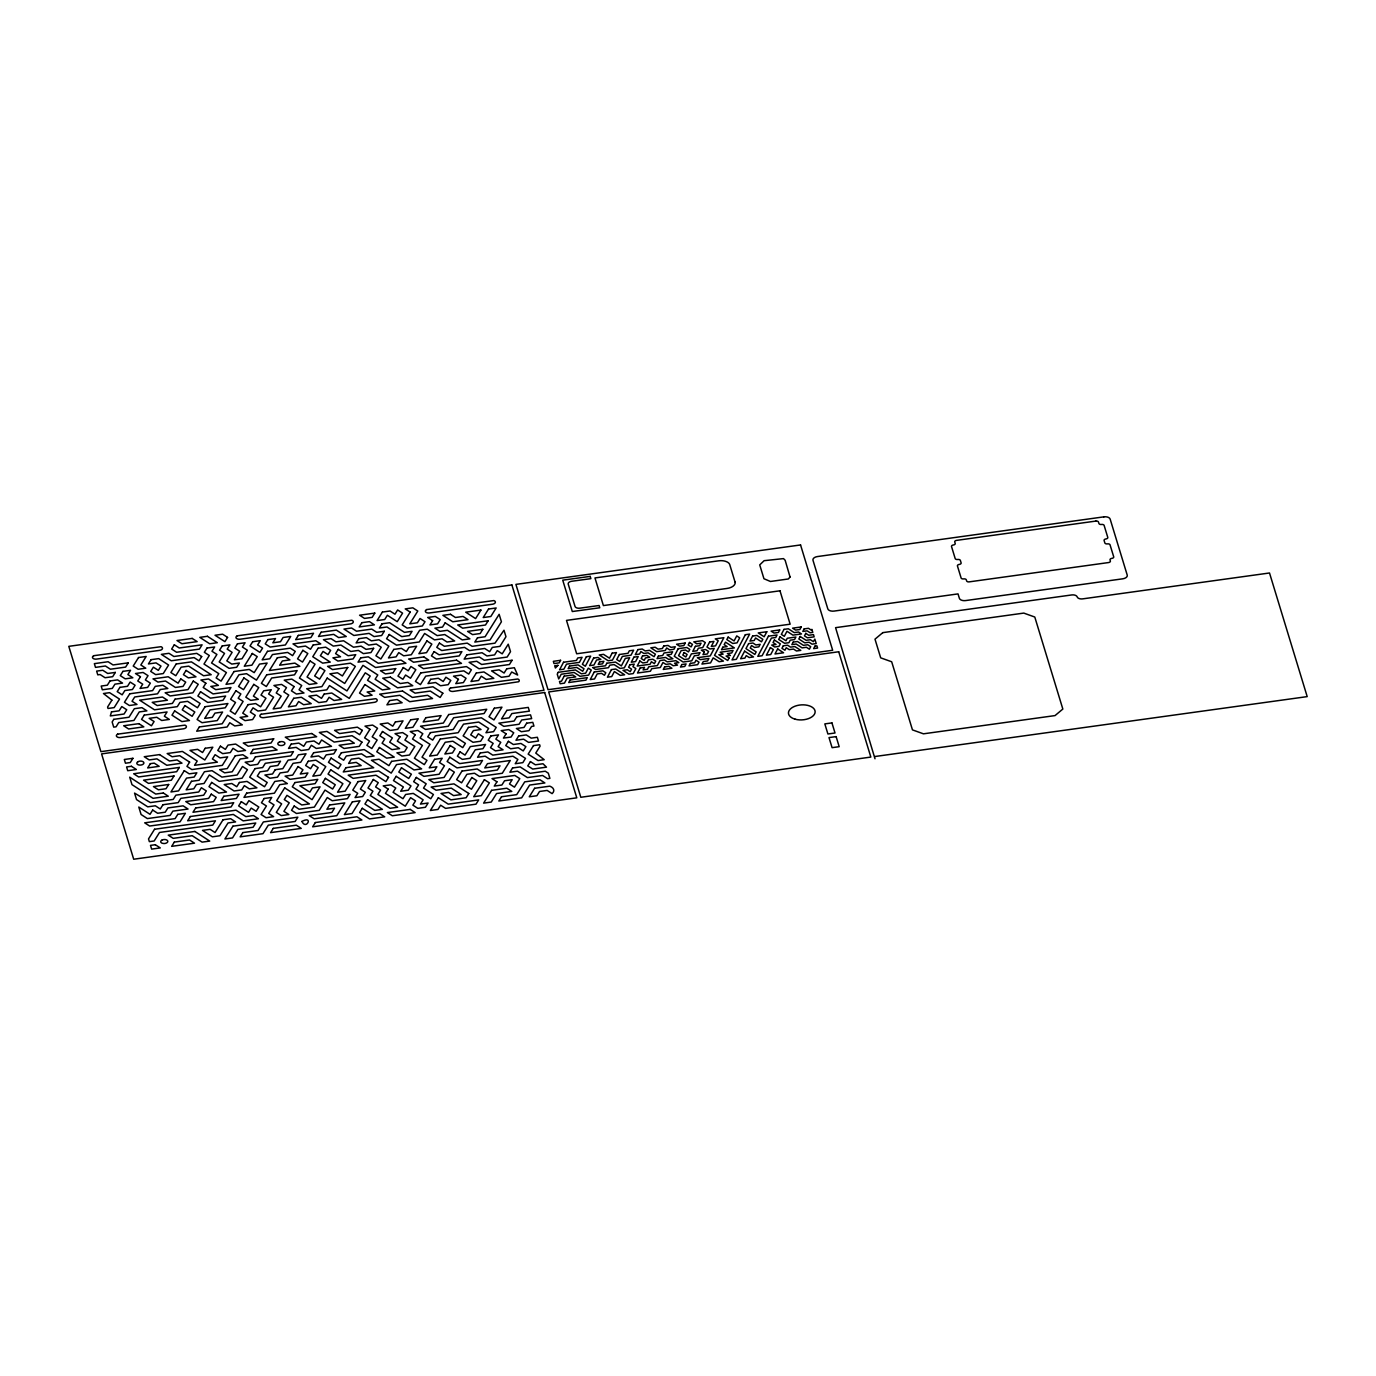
<?xml version="1.0" encoding="UTF-8"?>
<svg xmlns="http://www.w3.org/2000/svg" width="1376" height="1376" viewBox="0 0 1376 1376"><rect width="100%" height="100%" fill="white"/><g stroke="black" fill="none" stroke-linecap="round" stroke-linejoin="round"><path stroke-width="1.5" d="M874.861 756.525L1307.2 696.617L1269.515 572.984L1082.688 598.87A4.764 2.683 -3.6 0 1 1077.184 596.909A4.764 2.683 -3.6 0 0 1071.698 594.948L835.576 627.662L874.998 758.778M735.008 581.91L729.779 564.728A9.408 5.28 -3.6 0 0 727.698 562.285L726.82 561.821A9.873 5.556 -3.6 0 0 718.564 560.823L594.965 577.937L603.393 605.578L726.992 588.446A9.632 5.418 -3.6 0 0 735.094 581.893M790.048 577.008L788.345 578.969L770.457 581.48L763.955 578.746L759.724 564.9L764.127 560.686L783.512 558.604L785.146 560.273L790.048 577.008M301.929 821.438C306.246 830.691 313.745 815.091 301.929 821.438M557.916 665.348L555.388 668.048L554.7 665.795L557.916 665.348M560.582 660.308L559.258 662.836L554.012 663.559L553.341 661.323L560.582 660.308M558.226 672.314L557.246 674.171L558.708 678.953L561.202 674.24L574.084 672.451L580.018 676.304L588.601 675.117L591.267 670.078L588.309 668.151L585.643 673.191L581.343 673.793L575.409 669.94L558.226 672.314M563.558 662.234L559.55 669.802L563.85 669.2L566.516 664.161L579.399 662.372L582.065 657.332L577.765 657.934L576.441 660.463L563.558 662.234M564.16 676.166L561.494 681.206L559.482 681.481L560.17 683.734L564.47 683.132L567.118 678.093L575.718 676.906L572.76 674.98L564.16 676.166M569.475 666.087L568.15 668.616L576.75 667.412L582.684 671.264L584.009 668.753L578.075 664.9L569.475 666.087M570.094 680.019L568.752 682.53L585.952 680.157L587.277 677.646L570.094 680.019M586.365 656.748L582.375 664.298L585.333 666.225L590.665 656.146L586.365 656.748M593.624 658.072L589.633 665.64L593.933 665.038L596.599 659.998L600.882 659.396L597.924 657.47L593.624 658.072M594.243 672.004L590.235 679.555L594.535 678.97L597.201 673.93L601.501 673.328L604.46 675.255L605.801 672.744L602.826 670.817L594.243 672.004M599.558 661.925L598.233 664.436L602.516 663.851L603.858 661.323L599.558 661.925M606.816 663.249L605.492 665.778L592.609 667.549L595.567 669.476L608.45 667.704L609.792 665.176L614.092 664.574L620.008 668.426L624.308 667.842L629.64 657.762L625.34 658.347L621.35 665.915L615.416 662.062L606.816 663.249M612.148 653.17L609.482 658.21L603.548 654.357L599.248 654.959L608.158 660.738L612.44 660.136L616.448 652.568L612.148 653.17M611.426 669.613L607.435 677.181L611.718 676.579L614.384 671.54L620.318 675.392L624.618 674.79L615.726 669.028L611.426 669.613M619.406 654.494L616.74 659.534L619.716 661.46L622.365 656.421L630.965 655.234L633.631 650.194L629.331 650.796L628.006 653.308L619.406 654.494M629.933 664.711L628.608 667.24L631.567 669.166L630.242 671.677L627.284 669.751L622.984 670.353L628.918 674.206L633.201 673.604L635.867 668.564L632.908 666.638L634.233 664.126L629.933 664.711M633.923 657.16L631.274 662.2L635.574 661.598L638.223 656.558L633.923 657.16M637.931 649.592L635.265 654.632L639.565 654.047L640.889 651.519L643.848 653.445L648.148 652.86L654.082 656.696L655.406 654.185L649.489 650.332L645.189 650.934L642.214 649.008L637.931 649.592M639.857 661.013L637.208 666.053L650.091 664.264L651.416 661.736L654.391 663.662L655.716 661.151L652.757 659.224L648.457 659.809L647.133 662.338L642.833 662.94L639.857 661.013M642.523 655.974L641.199 658.485L644.157 660.411L645.499 657.9L649.782 657.298L646.823 655.372L642.523 655.974M640.167 667.979L637.501 673.019L650.401 671.23L651.725 668.702L660.325 667.515L662.974 662.475L665.95 664.402L670.25 663.8L673.208 665.726L677.508 665.141L674.532 663.215L678.832 662.613L675.874 660.686L667.274 661.873L664.316 659.964L660.016 660.549L657.35 665.588L648.767 666.775L647.425 669.304L643.125 669.906L644.467 667.377L640.167 667.979M658.382 656.111L657.057 658.622L665.64 657.436L668.616 659.362L672.898 658.76L666.982 654.924L671.264 654.322L672.606 651.794L664.006 652.998L662.682 655.509L658.382 656.111M663.696 646.032L662.372 648.543L658.072 649.145L655.114 647.219L650.814 647.821L656.748 651.656L665.33 650.47L666.672 647.958L669.63 649.885L673.93 649.283L675.255 646.754L670.972 647.356L667.996 645.43L663.696 646.032M664.608 666.913L663.284 669.441L671.884 668.254L668.908 666.328L664.608 666.913M678.23 648.681L674.24 656.249L683.132 662.011L691.732 660.824L694.381 655.784L698.681 655.2L700.023 652.671L691.423 653.858L688.757 658.898L684.457 659.5L678.54 655.647L681.189 650.607L685.489 650.022L688.464 651.932L689.789 649.42L686.813 647.494L678.23 648.681M685.179 643.056L683.855 645.568L679.555 646.17L676.596 644.243L685.179 643.056M684.164 652.534L682.823 655.062L685.798 656.971L687.123 654.46L684.164 652.534M689.479 642.454L688.155 644.983L691.113 646.892L692.455 644.381L689.479 642.454M681.808 664.539L680.466 667.068L684.766 666.466L686.091 663.937L681.808 664.539M695.413 646.307L692.747 651.347L697.047 650.745L698.372 648.234L702.672 647.632L705.338 642.592L702.379 640.666L693.779 641.852L696.738 643.779L701.038 643.194L699.713 645.705L695.413 646.307M690.391 663.352L689.066 665.864L697.649 664.677L698.991 662.166L696.015 660.239L694.691 662.75L690.391 663.352M704.306 652.086L702.981 654.598L707.281 653.996L708.606 651.484L705.647 649.558L701.347 650.16L704.306 652.086M709.638 641.99L706.972 647.03L709.947 648.956L714.23 648.371L710.24 655.922L697.357 657.711L700.315 659.637L708.915 658.45L707.574 660.962L703.291 661.564L701.949 664.075L710.549 662.888L713.215 657.848L719.132 661.701L723.432 661.099L714.54 655.337L723.862 637.69L715.262 638.877L718.22 640.803L715.572 645.843L711.272 646.445L713.938 641.405L709.638 641.99M722.83 647.184L721.506 649.696L734.388 647.907L725.496 642.145L724.154 644.656L727.13 646.582L722.83 647.184M728.145 637.105L726.82 639.616L732.754 643.469L737.054 642.867L739.703 637.828L736.745 635.901L734.079 640.941L728.145 637.105M729.056 657.986L727.732 660.514L718.84 654.735L723.14 654.133L720.164 652.224L733.064 650.435L731.722 652.946L727.422 653.548L730.398 655.475L726.098 656.06L729.056 657.986M745.345 634.714L732.032 659.912L736.332 659.328L749.628 634.112L745.345 634.714M744.622 651.158L740.615 658.726L744.915 658.124L746.256 655.612L749.215 657.539L753.515 656.937L744.622 651.158M748.613 643.607L745.947 648.646L754.839 654.426L756.181 651.897L750.247 648.044L751.571 645.533L754.547 647.46L758.83 646.858L760.171 644.346L755.871 644.931L752.913 643.005L748.613 643.607M752.603 636.039L749.937 641.078L754.237 640.494L755.562 637.965L761.496 641.818L762.837 639.307L756.903 635.454L752.603 636.039M766.828 631.739L764.162 636.778L758.228 632.926L766.828 631.739M768.462 636.176L757.815 656.335L762.098 655.75L771.42 638.103L775.72 637.518L777.044 634.99L768.462 636.176M770.388 647.597L766.398 655.148L770.698 654.563L773.364 649.524L770.388 647.597M774.396 640.029L773.054 642.558L776.03 644.484L771.73 645.069L774.688 646.995L778.988 646.393L780.312 643.882L774.396 640.029M779.71 629.95L778.386 632.478L774.086 633.063L771.11 631.137L779.71 629.95M780.02 636.916L778.678 639.444L784.612 643.28L788.912 642.695L790.237 640.167L794.537 639.582L795.878 637.054L787.278 638.24L785.954 640.769L780.02 636.916M784.01 629.365L781.344 634.405L784.32 636.314L786.969 631.274L792.903 635.127L801.503 633.94L798.527 632.014L794.227 632.616L788.31 628.763L784.01 629.365M777.664 648.922L774.998 653.961L783.58 652.774L777.664 648.922M783.288 645.808L781.946 648.32L784.922 650.246L786.246 647.735L789.222 649.661L793.505 649.059L796.48 650.986L800.78 650.384L794.846 646.548L790.546 647.133L787.588 645.206L783.288 645.808M793.212 642.093L791.871 644.622L796.171 644.02L802.105 647.872L806.405 647.27L809.363 649.197L810.705 646.686L807.729 644.759L803.429 645.344L797.512 641.508L793.212 642.093M801.193 626.974L799.869 629.503L795.569 630.088L792.593 628.161L801.193 626.974M800.161 636.452L798.837 638.98L804.771 642.833L809.071 642.231L812.029 644.157L816.209 643.572L814.85 639.1L813.354 641.646L810.395 639.72L806.095 640.304L800.161 636.452M804.152 628.901L802.827 631.412L807.127 630.827L810.086 632.754L812.803 632.375L811.874 629.365L811.427 630.225L808.452 628.299L804.152 628.901M805.803 633.338L804.461 635.867L807.437 637.793L814.162 636.847L813.491 634.611L808.761 635.265L805.803 633.338M814.988 646.084L813.663 648.595L817.585 648.062L816.897 645.826L814.988 646.084M110.011 680.948L107.345 685.196L101.188 686.056L102.323 689.789L112.282 688.413L114.948 684.147L122.55 683.098L117.614 679.882L110.011 680.948M115.343 672.417L112.677 676.682L105.058 677.732L100.121 674.532L97.782 674.859L96.63 671.11L102.787 670.267L107.724 673.466L115.343 672.417M122.946 671.368L120.28 675.633L125.216 678.832L132.836 677.783L127.882 674.567L130.548 670.301L122.946 671.368M128.278 662.836L125.612 667.102L110.39 669.218L105.453 666.001L95.494 667.377L94.359 663.645L108.119 661.736L113.056 664.952L128.278 662.836M111.886 700.143L107.586 707.023L108.016 708.468L114.174 707.608L119.506 699.094L109.616 692.678L103.475 693.521L111.886 700.143M119.884 687.364L117.218 691.612L122.172 694.828L124.838 690.563L132.44 689.514L135.106 685.248L130.17 682.049L127.504 686.297L119.884 687.364M138.546 657.522L133.214 666.053L138.168 669.252L145.77 668.203L140.834 664.986L146.166 656.472L138.546 657.522M111.508 711.874L110.304 715.933L124.064 714.024L126.73 709.758L121.776 706.559L119.11 710.824L111.508 711.874M113.778 719.338L112.144 721.97L113.709 727.13L116.066 726.82L118.732 722.555L133.936 720.439L139.268 711.925L146.888 710.859L141.934 707.66L134.332 708.709L129 717.24L113.778 719.338M129.774 693.779L124.442 702.293L129.378 705.51L136.998 704.443L132.044 701.244L134.71 696.978L157.552 693.814L160.218 689.548L167.82 688.499L162.867 685.3L155.264 686.349L152.598 690.614L129.774 693.779M140.438 676.717L137.772 680.982L142.708 684.199L140.042 688.447L147.662 687.398L150.328 683.132L145.374 679.933L148.04 675.668L143.104 672.468L135.502 673.518L140.438 676.717M151.102 659.672L148.436 663.937L156.038 662.888L160.992 666.087L158.326 670.353L153.372 667.154L150.706 671.402L155.66 674.618L163.262 673.569L168.594 665.038L158.704 658.622L151.102 659.672M174.322 644.776L171.656 649.042L176.592 652.258L199.417 649.094L202.083 644.828L179.258 647.993L174.322 644.776M144.222 715.124L141.556 719.39L151.429 725.806L154.095 721.54L149.158 718.341L156.761 717.274L161.714 720.491L169.317 719.424L164.38 716.225L167.046 711.96L144.222 715.124M176.197 663.989L170.865 672.503L175.818 675.719L181.15 667.188L188.753 666.139L203.579 675.754L211.199 674.704L191.419 661.873L176.197 663.989M180.755 678.918L178.089 683.184L168.199 676.768L152.994 678.884L157.93 682.083L165.533 681.034L175.423 687.45L183.042 686.4L185.708 682.135L180.755 678.918M186.087 670.404L183.421 674.653L188.374 677.869L195.977 676.82L186.087 670.404M132.939 758.296L130.273 762.545L125.457 763.216L124.322 759.483L132.939 758.296M175.044 699.18L172.378 703.446L157.156 705.544L152.22 702.345L167.425 700.229L162.488 697.03L139.664 700.195L154.49 709.81L177.315 706.645L179.981 702.379L187.583 701.33L197.473 707.746L200.139 703.48L190.249 697.064L175.044 699.18M201.687 656.558L199.021 660.824L194.085 657.608L171.26 660.772L161.37 654.357L168.99 653.308L173.926 656.507L196.751 653.359L201.687 656.558M207.019 648.027L204.353 652.293L209.307 655.509L203.975 664.023L218.801 673.655L216.135 677.921L221.072 681.12L226.404 672.589L211.577 662.974L216.909 654.443L211.973 651.244L214.639 646.978L207.019 648.027M174.649 710.91L171.983 715.176L181.873 721.592L189.475 720.525L174.649 710.91M193.311 681.068L187.979 689.6L165.154 692.764L170.091 695.964L192.915 692.799L198.247 684.285L193.311 681.068M184.917 705.596L182.251 709.861L192.141 716.277L194.807 712.011L184.917 705.596M222.241 645.929L219.575 650.194L224.529 653.394L219.197 661.925L229.07 668.34L236.689 667.274L239.355 663.026L231.736 664.075L226.799 660.858L232.131 652.344L227.195 649.128L229.861 644.88L222.241 645.929M227.573 637.398L224.907 641.663L215.017 635.248L222.637 634.198L227.573 637.398M150.328 763.663L147.679 767.928L159.169 766.329L154.232 763.13L150.328 763.663M200.535 691.75L197.869 696.015L207.742 702.431L222.964 700.315L225.63 696.067L210.408 698.165L200.535 691.75M205.867 683.236L203.201 687.484L213.074 693.9L228.296 691.801L230.962 687.536L215.74 689.651L210.803 686.435L218.406 685.386L208.533 678.97L200.913 680.019L205.867 683.236M237.463 643.813L234.797 648.079L239.734 651.295L234.402 659.809L242.021 658.76L247.353 650.229L242.4 647.03L245.066 642.764L237.463 643.813M205.076 706.696L197.095 719.476L202.031 722.692L217.253 720.577L222.585 712.046L214.966 713.112L212.3 717.378L204.697 718.427L210.029 709.896L225.251 707.797L227.917 703.532L205.076 706.696M199.365 726.941L196.699 731.206L227.126 726.992L229.792 722.727L234.746 725.943L242.348 724.877L227.522 715.262L222.19 723.776L199.365 726.941M234.023 671.54L226.025 684.336L233.628 683.27L238.96 674.756L246.562 673.69L256.452 680.105L267.116 663.06L259.514 664.109L254.182 672.64L249.228 669.441L234.023 671.54M252.685 641.715L250.019 645.963L259.892 652.379L262.558 648.13L257.622 644.914L260.288 640.648L252.685 641.715M152.684 810.051L150.018 814.317L138.804 807.041L141.092 814.506L147.352 818.582L170.177 815.418L172.843 811.152L188.048 809.036L183.111 805.837L167.889 807.936L165.223 812.201L157.621 813.25L152.684 810.051M168.68 784.475L166.014 788.74L158.395 789.79L153.458 786.59L168.68 784.475M173.995 775.961L171.346 780.209L148.505 783.374L143.568 780.175L173.995 775.961M179.327 767.43L176.661 771.695L138.632 776.958L133.678 773.759L179.327 767.43M252.29 653.445L244.292 666.225L251.894 665.176L257.226 656.644L252.29 653.445M162.953 804.736L160.287 809.002L155.35 805.786L147.731 806.835L136.534 799.576L134.556 793.092L150.397 802.586L173.221 799.422L175.887 795.156L198.712 791.991L201.378 787.726L206.331 790.942L203.665 795.208L180.841 798.355L178.175 802.621L162.953 804.736M184.281 770.646L170.951 791.957L178.553 790.89L186.551 778.111L194.171 777.062L196.837 772.796L189.217 773.845L184.281 770.646M189.613 762.115L186.947 766.38L191.883 769.58L222.327 765.366L227.659 756.852L220.04 757.901L215.103 754.684L212.437 758.95L217.374 762.166L194.549 765.314L197.215 761.066L182.389 751.434L167.167 753.549L172.12 756.748L179.723 755.699L189.613 762.115M235.898 690.735L230.583 699.266L235.52 702.482L230.188 710.996L235.124 714.213L243.122 701.416L238.186 698.217L240.852 693.951L235.898 690.735M243.896 677.955L238.564 686.486L243.518 689.686L248.85 681.172L243.896 677.955M267.89 639.599L265.224 643.865L270.178 647.064L285.382 644.966L290.714 636.434L283.112 637.484L280.446 641.749L272.844 642.816L275.51 638.55L267.89 639.599M154.559 829.246L148.522 838.913L149.365 841.648L154.181 840.977L159.513 832.463L212.764 825.084L215.43 820.818L154.559 829.246M205.213 748.269L202.547 752.534L197.611 749.335L189.991 750.384L204.835 759.999L212.816 747.22L205.213 748.269M267.512 651.33L262.18 659.861L269.782 658.794L272.448 654.546L287.67 652.43L292.606 655.647L295.272 651.381L290.336 648.165L267.512 651.33M191.505 781.31L186.173 789.841L193.775 788.792L196.441 784.526L204.044 783.477L209.376 774.946L219.266 781.362L242.09 778.197L247.422 769.666L242.486 766.466L237.154 774.998L221.932 777.096L212.042 770.68L204.439 771.73L199.107 780.261L191.505 781.31M253.786 684.371L245.788 697.15L250.742 700.367L258.344 699.318L253.408 696.101L258.74 687.587L253.786 684.371M177.779 814.351L175.113 818.617L144.686 822.831L149.623 826.047L180.05 821.833L185.382 813.302L177.779 814.351M220.435 746.17L217.769 750.436L222.706 753.635L230.325 752.586L232.991 748.32L237.928 751.52L245.53 750.47L235.657 744.055L228.038 745.104L225.372 749.37L220.435 746.17M248.076 704.632L242.744 713.146L247.68 716.363L240.078 717.412L245.014 720.628L252.616 719.562L255.282 715.314L250.346 712.097L253.012 707.832L257.948 711.048L265.568 709.982L273.566 697.202L268.612 694.003L271.278 689.737L263.676 690.786L261.01 695.052L265.946 698.251L260.614 706.782L255.678 703.566L248.076 704.632M266.72 674.79L261.406 683.322L266.342 686.521L271.674 678.007L294.498 674.842L297.164 670.576L266.72 674.79M277.384 657.745L269.386 670.525L299.83 666.311L294.894 663.112L279.672 665.21L282.338 660.962L289.94 659.895L285.004 656.696L277.384 657.745M298.334 635.385L295.668 639.651L310.873 637.535L313.539 633.27L298.334 635.385M174.339 842.078L171.673 846.343L194.498 843.178L189.561 839.979L174.339 842.078M190.335 816.518L187.669 820.767L233.318 814.454L243.208 820.87L258.413 818.754L253.476 815.538L245.874 816.604L235.984 810.189L190.335 816.518M195.667 807.987L193.001 812.253L231.048 806.972L233.714 802.707L195.667 807.987M211.663 782.411L208.997 786.676L218.87 793.092L226.49 792.043L211.663 782.411M211.268 794.141L208.602 798.407L185.777 801.572L190.714 804.771L213.538 801.623L216.204 797.358L211.268 794.141M235.262 755.785L227.264 768.582L219.661 769.631L224.598 772.83L232.2 771.781L240.198 759.002L247.818 757.935L242.864 754.736L235.262 755.785M278.898 688.688L276.232 692.936L281.168 696.153L273.17 708.932L280.773 707.883L288.771 695.086L283.834 691.887L286.5 687.622L281.564 684.422L273.944 685.472L278.898 688.688M302.875 650.315L297.56 658.846L302.496 662.062L307.828 653.531L302.875 650.315M313.16 645L310.494 649.266L305.541 646.066L297.938 647.116L293.002 643.899L315.826 640.752L320.763 643.951L313.16 645M321.158 632.22L318.492 636.486L333.714 634.37L338.651 637.587L346.253 636.52L336.363 630.105L321.158 632.22M223.824 796.291L221.158 800.557L236.38 798.458L239.046 794.193L223.824 796.291M253.15 749.421L250.484 753.687L277.109 749.989L272.173 746.79L253.15 749.421M294.103 686.572L291.437 690.838L296.39 694.037L303.993 692.988L299.056 689.772L301.722 685.523L291.832 679.108L284.23 680.157L294.103 686.572M310.099 660.996L299.435 678.041L309.325 684.457L316.927 683.408L307.054 676.992L315.052 664.212L310.099 660.996M318.097 648.216L312.765 656.73L322.655 663.146L330.257 662.097L320.384 655.681L323.05 651.416L327.987 654.632L330.653 650.366L325.716 647.167L318.097 648.216M239.424 782.462L236.758 786.728L231.822 783.512L224.202 784.561L234.092 790.976L241.712 789.927L244.36 785.662L249.314 788.878L256.916 787.829L247.026 781.413L239.424 782.462M255.42 756.886L252.754 761.152L245.152 762.201L250.088 765.417L257.69 764.351L260.356 760.102L290.8 755.871L293.466 751.623L255.42 756.886M293.724 698.303L288.392 706.834L295.995 705.768L298.661 701.502L303.597 704.718L311.217 703.669L301.327 697.254L293.724 698.303M223.05 819.769L215.052 832.549L210.098 829.332L202.496 830.399L212.386 836.814L219.988 835.748L227.986 822.968L235.588 821.919L230.652 818.703L223.05 819.769M255.024 768.616L249.692 777.148L264.536 786.762L267.202 782.497L257.312 776.081L259.978 771.833L267.58 770.766L270.246 766.518L277.849 765.452L280.515 761.203L265.31 763.302L262.644 767.567L255.024 768.616M273.686 738.792L271.02 743.04L248.196 746.205L243.26 743.006L273.686 738.792M319.989 667.412L314.657 675.943L319.593 679.142L324.925 670.628L319.989 667.412M241.316 801.658L238.65 805.923L248.54 812.339L251.206 808.073L256.142 811.29L258.808 807.024L248.918 800.608L246.252 804.874L241.316 801.658M246.648 793.144L243.982 797.392L274.409 793.178L279.741 784.664L287.36 783.598L282.407 780.398L274.804 781.448L269.472 789.979L246.648 793.144M338.255 649.317L335.589 653.583L340.543 656.782L332.923 657.831L337.877 661.048L353.082 658.932L355.748 654.666L348.145 655.733L338.255 649.317M232.922 826.185L224.924 838.964L232.544 837.915L237.876 829.384L253.081 827.268L255.747 823.02L232.922 826.185M327.213 678.093L321.881 686.624L306.659 688.722L311.595 691.939L326.817 689.823L329.483 685.558L349.263 698.389L365.259 672.812L370.196 676.029L367.53 680.294L382.356 689.909L389.958 688.86L375.132 679.228L377.798 674.98L362.972 665.348L346.976 690.924L327.213 678.093M361.871 622.692L359.205 626.957L374.41 624.842L369.473 621.625L361.871 622.692M275.2 769.717L272.534 773.983L264.914 775.032L269.868 778.248L277.47 777.182L280.136 772.934L287.739 771.867L293.071 763.353L300.69 762.287L306.022 753.773L298.403 754.822L295.737 759.088L288.134 760.137L282.802 768.668L275.2 769.717M291.179 744.141L288.513 748.406L296.132 747.357L301.069 750.556L308.688 749.507L311.354 745.242L316.291 748.458L331.513 746.342L321.623 739.927L318.957 744.192L314.003 740.976L306.401 742.042L303.735 746.308L298.798 743.092L291.179 744.141M324.151 694.089L321.485 698.354L316.549 695.138L308.929 696.187L318.819 702.603L326.439 701.554L329.105 697.288L334.041 700.504L341.644 699.438L331.771 693.022L324.151 694.089M358.809 638.688L356.143 642.936L363.746 641.887L368.699 645.103L376.302 644.037L381.238 647.253L375.906 655.767L380.86 658.984L388.858 646.187L378.968 639.771L371.365 640.838L366.412 637.621L358.809 638.688M374.805 613.111L372.139 617.377L364.537 618.426L359.583 615.21L374.805 613.111M242.812 832.6L240.146 836.849L262.971 833.684L268.303 825.17L295.152 821.455L297.835 817.189L263.366 821.954L258.034 830.485L242.812 832.6M264.14 798.493L261.474 802.758L266.411 805.975L261.079 814.489L266.032 817.705L273.635 816.639L268.698 813.44L274.03 804.908L269.077 801.709L271.743 797.444L264.14 798.493M347.75 667.463L342.418 675.977L337.481 672.778L329.879 673.827L344.705 683.459L355.369 666.397L350.416 663.198L327.591 666.362L332.545 669.562L347.75 667.463M382.408 612.062L377.076 620.576L384.695 619.527L387.361 615.261L397.234 621.677L402.566 613.146L397.63 609.946L394.964 614.212L390.027 610.996L382.408 612.062M360.701 657.883L358.035 662.148L365.638 661.082L375.528 667.498L405.954 663.284L401.018 660.084L378.194 663.249L368.304 656.834L360.701 657.883M382.029 623.792L379.363 628.041L386.966 626.992L401.792 636.624L409.394 635.557L412.06 631.309L404.458 632.358L389.632 622.726L382.029 623.792M284.694 787.863L276.696 800.643L281.633 803.859L276.301 812.39L281.237 815.59L288.857 814.54L283.903 811.324L289.235 802.81L284.299 799.594L286.965 795.328L301.791 804.96L309.411 803.911L284.694 787.863M298.024 766.552L292.692 775.084L285.073 776.133L290.026 779.349L305.231 777.234L307.897 772.968L300.295 774.017L302.961 769.769L298.024 766.552M373.636 648.302L370.97 652.568L363.367 653.617L358.414 650.418L350.811 651.467L340.921 645.052L333.319 646.101L323.429 639.685L331.048 638.636L335.985 641.835L343.587 640.786L353.477 647.202L361.08 646.152L366.033 649.352L373.636 648.302M384.3 631.257L381.634 635.523L374.031 636.572L369.078 633.373L353.873 635.471L343.983 629.056L351.585 628.006L356.539 631.206L371.744 629.107L376.697 632.306L384.3 631.257M294.963 782.548L292.297 786.814L312.077 799.645L320.058 786.848L312.455 787.915L309.789 792.18L299.899 785.765L315.121 783.649L317.787 779.384L294.963 782.548M308.293 761.238L305.627 765.503L310.563 768.702L313.229 764.454L318.183 767.653L312.851 776.184L320.453 775.118L325.785 766.604L315.895 760.188L308.293 761.238M313.625 752.724L310.959 756.972L318.561 755.923L323.515 759.139L326.181 754.874L333.783 753.807L336.449 749.559L313.625 752.724M389.236 634.456L386.57 638.722L396.46 645.138L419.284 641.973L424.616 633.459L434.506 639.874L442.109 638.808L447.062 642.024L454.665 640.975L444.775 634.56L437.172 635.609L427.282 629.193L419.68 630.242L414.348 638.774L399.126 640.872L389.236 634.456M273.256 828.369L270.59 832.635L301.241 828.386L296.304 825.187L273.256 828.369M364.864 684.56L359.532 693.074L364.468 696.29L372.088 695.224L367.134 692.025L374.754 690.976L364.864 684.56M410.186 612.096L402.188 624.893L407.124 628.092L422.346 625.977L425.012 621.728L420.058 618.512L417.392 622.778L409.79 623.827L417.788 611.047L412.852 607.831L405.232 608.897L410.186 612.096M294.189 806.009L291.523 810.275L296.459 813.474L319.284 810.326L327.282 797.53L332.235 800.746L347.44 798.63L350.106 794.365L334.901 796.48L325.011 790.065L314.347 807.11L299.125 809.226L294.189 806.009M393.794 649.403L388.462 657.934L396.082 656.868L398.748 652.602L403.684 655.819L411.286 654.77L416.618 646.238L409.016 647.288L406.35 651.553L401.414 648.354L393.794 649.403M331.117 758.073L328.451 762.338L338.341 768.754L341.007 764.488L331.117 758.073M325.39 778.334L322.724 782.6L332.614 789.016L335.28 784.75L325.39 778.334M330.722 769.803L328.056 774.069L342.899 783.701L337.567 792.215L345.17 791.166L350.502 782.634L330.722 769.803M341.386 752.758L338.72 757.024L343.673 760.223L346.339 755.974L361.544 753.859L366.498 757.075L374.1 756.009L364.21 749.593L341.386 752.758M395.686 668.598L393.02 672.864L385.418 673.913L380.464 670.714L395.686 668.598M362.335 730.398L359.669 734.664L354.716 731.447L339.511 733.563L334.557 730.346L357.382 727.182L362.335 730.398M403.288 667.549L397.956 676.08L402.91 679.28L405.576 675.014L410.512 678.23L415.844 669.699L410.908 666.5L408.242 670.748L403.288 667.549M432.614 620.662L429.948 624.928L437.568 623.878L440.217 619.613L435.28 616.414L427.678 617.463L432.614 620.662M345.944 767.705L343.278 771.953L373.722 767.739L358.878 758.124L351.276 759.174L348.61 763.439L356.212 762.39L361.166 765.589L345.944 767.705M361.94 742.128L359.274 746.394L344.052 748.492L339.115 745.293L354.337 743.178L349.384 739.978L334.179 742.077L319.335 732.462L326.955 731.413L336.845 737.828L352.05 735.713L361.94 742.128M369.938 729.349L364.606 737.863L369.542 741.079L366.876 745.328L371.83 748.544L377.162 740.013L372.208 736.814L377.54 728.282L372.604 725.083L365.001 726.132L369.938 729.349M389.58 700.59L386.914 704.856L402.136 702.74L397.182 699.541L389.58 700.59M426.904 640.924L418.906 653.703L426.508 652.654L431.84 644.123L426.904 640.924M315.328 822.538L312.662 826.804L361.888 819.993L356.934 816.776L315.328 822.538M329.569 804.994L326.903 809.26L334.506 808.211L331.84 812.476L309.239 815.607L314.175 818.806L336.776 815.676L344.774 802.896L329.569 804.994M445.17 622.829L442.504 627.078L434.902 628.144L439.838 631.343L447.441 630.294L462.267 639.909L469.887 638.86L445.17 622.829M382.494 731.499L379.828 735.764L384.764 738.964L382.098 743.229L391.988 749.645L399.59 748.596L389.7 742.18L392.366 737.914L382.494 731.499M420.781 672.916L415.449 681.43L420.402 684.646L425.734 676.115L463.781 670.852L468.717 674.051L471.383 669.785L466.447 666.586L420.781 672.916M434.111 651.605L431.445 655.87L436.398 659.07L459.223 655.905L461.889 651.639L439.064 654.804L434.111 651.605M439.443 643.074L436.777 647.339L441.73 650.538L464.555 647.391L469.491 650.59L484.713 648.474L489.65 651.691L492.316 647.425L499.935 646.376L505.972 636.71L503.994 630.242L494.982 643.16L472.157 646.324L467.221 643.125L444.396 646.29L439.443 643.074M358.104 781.585L352.772 790.116L357.726 793.316L355.06 797.581L362.662 796.532L365.328 792.266L360.392 789.05L365.724 780.536L358.104 781.585M379.432 747.495L376.766 751.743L386.656 758.159L394.258 757.11L379.432 747.495M395.428 721.918L392.762 726.184L387.826 722.968L380.206 724.034L390.096 730.45L397.698 729.383L403.03 720.869L395.428 721.918M352.394 801.847L344.396 814.626L351.998 813.577L359.996 800.78L352.394 801.847M430.671 679.331L428.005 683.58L435.624 682.53L440.561 685.747L448.163 684.68L450.829 680.432L445.893 677.216L443.227 681.481L438.29 678.265L430.671 679.331M373.326 779.47L367.994 788.001L372.93 791.2L370.264 795.466L390.044 808.297L397.647 807.248L377.884 794.416L380.55 790.151L375.596 786.952L378.262 782.686L373.326 779.47M399.986 736.865L397.32 741.114L407.21 747.529L404.544 751.795L396.924 752.844L401.878 756.06L409.48 755.011L414.812 746.48L404.922 740.064L407.588 735.799L402.652 732.6L395.032 733.649L399.986 736.865M410.65 719.803L405.318 728.334L412.92 727.285L418.252 718.754L410.65 719.803M480.929 610.084L475.597 618.598L465.724 612.182L480.929 610.084M362.266 808.262L359.6 812.511L369.49 818.926L384.712 816.828L379.776 813.612L372.156 814.678L362.266 808.262M367.598 799.731L364.932 803.997L374.822 810.412L382.442 809.346L367.598 799.731M391.592 761.375L388.926 765.641L379.054 759.225L371.434 760.274L391.214 773.106L396.546 764.574L404.148 763.525L414.038 769.941L421.641 768.892L406.814 759.26L391.592 761.375M488.549 609.035L483.217 617.549L490.819 616.5L496.151 607.968L488.549 609.035M388.548 777.371L385.882 781.637L375.992 775.221L353.168 778.369L348.214 775.17L378.658 770.956L388.548 777.371M415.208 734.75L412.542 739.015L422.415 745.431L414.417 758.21L424.307 764.626L426.973 760.36L422.036 757.161L430.034 744.364L420.144 737.949L422.81 733.7L417.857 730.484L410.254 731.533L415.208 734.75M425.855 717.704L423.189 721.97L438.411 719.854L441.077 715.589L425.855 717.704M442.831 693.212L440.165 697.477L430.292 691.062L415.07 693.16L410.117 689.961L432.958 686.796L442.831 693.212M466.825 654.856L464.159 659.121L479.381 657.006L484.318 660.222L507.142 657.057L510.53 651.656L508.243 644.192L502.206 653.841L497.269 650.642L494.603 654.89L486.984 655.956L482.047 652.74L466.825 654.856M477.489 637.81L474.823 642.059L490.045 639.96L501.414 621.78L499.144 614.315L485.092 636.744L477.489 637.81M482.821 629.279L480.155 633.545L472.553 634.594L467.599 631.395L482.821 629.279M488.153 620.765L485.487 625.014L462.663 628.178L457.726 624.979L488.153 620.765M388.152 789.102L385.486 793.367L405.266 806.198L410.598 797.667L415.535 800.866L412.869 805.132L417.805 808.348L425.425 807.282L428.091 803.034L420.471 804.083L423.137 799.817L413.264 793.402L405.645 794.468L402.979 798.716L393.089 792.301L395.755 788.052L390.818 784.836L383.216 785.885L388.152 789.102M396.15 776.305L393.484 780.57L403.374 786.986L400.708 791.252L408.311 790.202L410.977 785.937L396.15 776.305M401.482 767.791L398.816 772.056L408.706 778.472L411.372 774.206L401.482 767.791M458.449 679.366L455.783 683.631L463.385 682.582L466.051 678.316L461.115 675.1L453.495 676.166L458.449 679.366M430.413 732.634L427.747 736.9L432.7 740.116L435.366 735.85L458.191 732.686L463.523 724.154L478.728 722.056L488.618 728.472L485.952 732.737L493.554 731.671L496.22 727.405L481.394 717.79L458.569 720.955L453.237 729.469L430.413 732.634M448.696 714.54L443.364 723.054L420.523 726.218L425.476 729.435L448.301 726.27L453.633 717.739L484.06 713.525L486.726 709.259L448.696 714.54M476.32 673.002L470.988 681.516L478.607 680.466L481.273 676.201L486.21 679.417L493.812 678.368L483.939 671.952L476.32 673.002M416.309 777.406L413.643 781.671L418.579 784.888L415.93 789.136L430.757 798.768L433.423 794.502L423.533 788.087L426.199 783.821L416.309 777.406M440.303 739.05L429.639 756.095L437.241 755.046L445.239 742.266L452.859 741.217L462.732 747.615L465.398 743.367L455.525 736.951L440.303 739.05M434.575 759.311L429.243 767.842L436.863 766.776L434.197 771.042L418.975 773.157L423.911 776.356L439.133 774.241L444.465 765.727L439.529 762.51L442.195 758.262L434.575 759.311M450.193 745.465L444.861 753.996L452.463 752.947L455.129 748.682L450.193 745.465M449.797 757.196L447.131 761.461L457.021 767.877L479.846 764.712L482.512 760.446L459.687 763.611L449.797 757.196M468.459 727.371L463.127 735.885L473.017 742.3L480.62 741.251L483.286 736.986L478.349 733.786L475.683 738.052L470.73 734.836L473.396 730.57L481.015 729.521L476.062 726.322L468.459 727.371M506.764 668.788L504.098 673.036L499.144 669.837L491.542 670.886L501.432 677.302L509.034 676.252L511.7 671.987L517.651 675.066L514.366 667.721L506.764 668.788M512.096 660.256L509.43 664.522L478.986 668.736L469.113 662.32L476.715 661.271L481.652 664.47L512.096 660.256M449.419 768.926L444.087 777.457L428.865 779.573L433.801 782.772L449.023 780.656L454.355 772.142L449.419 768.926M460.066 751.881L457.4 756.146L462.353 759.363L469.956 758.296L475.288 749.782L482.907 748.716L485.573 744.468L470.351 746.566L465.019 755.097L460.066 751.881M438.359 797.719L430.361 810.498L437.964 809.449L440.63 805.184L445.583 808.383L476.01 804.169L478.676 799.903L448.249 804.134L438.359 797.719M494.345 708.21L489.013 716.741L493.95 719.94L501.948 707.161L494.345 708.21M461.958 771.093L456.626 779.607L461.579 782.824L466.911 774.292L474.514 773.243L479.45 776.442L502.274 773.278L510.272 760.498L487.448 763.663L484.782 767.928L500.004 765.813L497.338 770.078L482.116 772.177L477.18 768.978L461.958 771.093M480.241 752.982L477.575 757.247L485.178 756.198L490.114 759.397L512.938 756.232L517.892 759.449L515.226 763.714L522.828 762.648L525.494 758.382L515.604 751.967L492.78 755.132L487.844 751.932L480.241 752.982M490.888 735.936L488.222 740.202L493.176 743.401L490.51 747.667L495.446 750.883L503.066 749.817L498.112 746.618L500.778 742.352L495.842 739.153L498.508 734.887L490.888 735.936M506.884 710.36L501.552 718.891L509.172 717.842L511.838 713.576L529.399 711.134L528.264 707.402L506.884 710.36M471.848 777.509L466.516 786.023L471.452 789.239L476.784 780.708L471.848 777.509M468.786 793.488L466.12 797.753L450.915 799.869L441.025 793.453L448.628 792.404L453.581 795.603L461.184 794.554L451.294 788.138L436.089 790.237L431.135 787.038L453.96 783.873L468.786 793.488M506.11 733.821L503.444 738.086L511.064 737.037L513.73 732.772L508.776 729.572L501.174 730.622L506.11 733.821M516.774 716.776L514.108 721.041L498.886 723.157L503.84 726.356L519.062 724.258L521.71 719.992L531.669 718.616L530.534 714.866L516.774 716.776M484.404 779.659L473.74 796.704L481.342 795.655L489.34 782.858L484.404 779.659M508.398 741.303L505.732 745.551L510.668 748.768L518.27 747.718L523.224 750.918L525.89 746.652L520.936 743.453L513.334 744.502L508.398 741.303M518.666 735.988L516 740.236L523.602 739.187L528.556 742.404L538.498 741.01L537.362 737.278L531.222 738.138L526.268 734.922L518.666 735.988M526.664 723.191L523.998 727.457L516.396 728.506L521.332 731.722L528.934 730.673L531.6 726.408L533.957 726.081L532.804 722.348L526.664 723.191M491.61 790.34L483.63 803.12L491.232 802.07L496.564 793.539L511.786 791.424L506.832 788.224L491.61 790.34M496.942 781.809L494.276 786.074L501.896 785.008L504.562 780.76L512.164 779.693L509.498 783.959L514.452 787.175L519.784 778.644L514.83 775.445L492.006 778.592L496.942 781.809M512.56 767.963L509.894 772.228L517.496 771.179L527.386 777.595L542.608 775.479L547.545 778.696L549.884 778.369L548.319 773.192L545.274 771.214L530.052 773.329L520.162 766.914L512.56 767.963M501.5 796.756L498.834 801.004L521.659 797.839L529.657 785.06L544.879 782.944L539.942 779.745L524.72 781.86L516.722 794.64L501.5 796.756M533.492 745.603L528.16 754.134L538.05 760.55L544.191 759.69L535.763 753.068L540.08 746.188L539.65 744.76L533.492 745.603M530.431 761.599L527.765 765.864L532.718 769.064L546.478 767.154L542.987 763.749L535.384 764.798L530.431 761.599M534.61 788.276L529.278 796.79L536.881 795.741L539.547 791.475L547.149 790.426L552.103 793.625A9.873 5.538 -3.6 0 0 549.815 786.16L534.61 788.276M882.807 632.633L874.998 639.169L880.692 657.848L891.682 661.77L912.46 729.882L923.451 733.821L1055.031 715.589L1062.84 709.053L1034.786 617.033L1023.796 613.094L882.807 632.633M93.757 655.698L93.121 656.111A3.543 1.995 -3.6 0 0 93.018 658.33A3.543 1.995 -3.6 0 0 96.612 659.087L159.547 650.366A3.543 1.995 -3.6 0 0 162.402 648.715A3.543 1.995 -3.6 0 0 161.009 646.703L93.757 655.698M237.257 635.815L236.62 636.228A3.543 1.995 -3.6 0 0 236.517 638.447A3.543 1.995 -3.6 0 0 240.112 639.204L350.347 623.93A3.543 1.995 -3.6 0 0 353.202 622.279A3.543 1.995 -3.6 0 0 351.809 620.266L237.257 635.815M117.665 734.13L117.029 734.543A3.543 1.995 -3.6 0 0 116.926 736.762A3.543 1.995 -3.6 0 0 120.52 737.519L183.455 728.798A3.543 1.995 -3.6 0 0 186.31 727.147A3.543 1.995 -3.6 0 0 184.917 725.135L117.665 734.13M138.099 761.668L137.462 762.063A3.543 1.995 -3.6 0 0 138.305 764.815A3.543 1.995 -3.6 0 0 143.242 764.127A3.543 1.995 -3.6 0 0 142.399 761.392L141.59 761.186A3.543 1.995 -3.6 0 0 138.099 761.668M261.165 714.247L260.528 714.66A3.543 1.995 -3.6 0 0 260.425 716.879A3.543 1.995 -3.6 0 0 264.02 717.636L374.255 702.345A3.543 1.995 -3.6 0 0 377.11 700.711A3.543 1.995 -3.6 0 0 375.717 698.698L261.165 714.247M426.646 609.568L426.01 609.981A3.543 1.995 -3.6 0 0 425.889 612.2A3.543 1.995 -3.6 0 0 429.484 612.956L492.436 604.236A3.543 1.995 -3.6 0 0 495.291 602.585A3.543 1.995 -3.6 0 0 493.881 600.572L426.646 609.568M162.007 840.1L161.37 840.495A3.543 1.995 -3.6 0 0 162.213 843.247L163.933 843.54A3.543 1.995 -3.6 0 0 167.58 842.078A3.543 1.995 -3.6 0 0 166.307 839.824L165.498 839.601A3.543 1.995 -3.6 0 0 162.007 840.1M450.554 688L449.918 688.413A3.543 1.995 -3.6 0 0 449.814 690.632A3.543 1.995 -3.6 0 0 453.392 691.388L518.632 681.756A3.543 1.995 -3.6 0 0 517.789 679.004L450.554 688M279.827 741.836L279.07 742.128A3.543 1.995 -3.6 0 0 280.102 745.482L281.925 745.517A3.543 1.995 -3.6 0 0 284.832 743.074A3.543 1.995 -3.6 0 0 280.738 741.63L279.827 741.836M511.889 584.938L68.8 646.342L100.912 751.657L543.984 690.27L511.889 584.938M800.557 544.948L515.914 584.387L548.026 689.703L832.669 650.263L800.557 544.948M192.193 638.412L176.988 640.528L181.924 643.727L197.146 641.612L192.193 638.412M207.415 636.297L199.812 637.363L209.685 643.779L217.305 642.712L207.415 636.297M1103.862 516.86L817.447 556.558A5.452 3.062 -3.6 0 0 812.992 560.29L827.802 608.846A5.452 3.062 -3.6 0 0 834.08 611.082L958.023 593.899L959.382 598.336A5.452 3.062 -3.6 0 0 965.66 600.572L1122.747 578.814A5.452 3.062 -3.6 0 0 1127.219 575.082L1110.157 519.113A5.452 3.062 -3.6 0 0 1103.862 516.86M1095.881 521.074L956.578 540.372A2.253 1.273 -3.6 0 0 954.738 541.92L955.202 543.451A2.253 1.273 -3.6 0 1 953.362 544.982A2.253 1.273 -3.6 0 0 951.521 546.53L955.185 558.553A2.253 1.273 -3.6 0 0 957.782 559.482A2.253 1.273 -3.6 0 1 960.362 560.41L961.119 562.87A2.253 1.273 -3.6 0 1 959.278 564.418A2.253 1.273 -3.6 0 0 957.438 565.949L961.102 577.972A2.253 1.273 -3.6 0 0 963.699 578.9A2.253 1.273 -3.6 0 1 966.296 579.829L966.64 580.93A2.253 1.273 -3.6 0 0 969.22 581.859L1108.523 562.56A2.253 1.273 -3.6 0 0 1110.363 561.012L1110.036 559.912A2.253 1.273 -3.6 0 1 1111.877 558.364A2.253 1.273 -3.6 0 0 1113.717 556.833L1110.036 544.81A2.253 1.273 -3.6 0 0 1107.456 543.881A2.253 1.273 -3.6 0 1 1104.859 542.952L1104.102 540.493A2.253 1.273 -3.6 0 1 1105.943 538.945A2.253 1.273 -3.6 0 0 1107.783 537.414L1104.12 525.391A2.253 1.273 -3.6 0 0 1101.54 524.462A2.253 1.273 -3.6 0 1 1098.942 523.534L1098.461 522.003A2.253 1.273 -3.6 0 0 1095.881 521.074M450.502 614.298L442.883 615.347L452.773 621.763L467.995 619.664L463.058 616.448L455.439 617.497L450.502 614.298M779.986 590.803L566.499 620.387L576.664 653.772L790.151 624.188L779.986 590.803M423.842 656.92L408.62 659.018L413.574 662.234L428.779 660.119L423.842 656.92M456.557 660.17L418.51 665.434L423.447 668.65L461.493 663.37L456.557 660.17M390.354 677.13L382.752 678.179L397.578 687.811L412.783 685.695L407.846 682.496L400.244 683.545L390.354 677.13M138.89 723.656L123.668 725.754L128.604 728.97L143.826 726.855L138.89 723.656M402.514 691.01L379.69 694.175L384.626 697.374L399.848 695.276L409.738 701.691L432.563 698.526L427.626 695.31L412.404 697.426L402.514 691.01M544.672 692.506L101.583 753.893L133.696 859.226L576.785 797.822L544.672 692.506M838.724 651.76L548.697 691.939L580.81 797.272L870.836 757.075L838.724 651.76M159.564 754.598L144.256 756.714L149.193 759.93L156.898 758.864L166.788 765.28L181.993 763.164L177.057 759.965L169.454 761.014L159.564 754.598M311.733 733.511L285.279 737.175L290.181 740.391L316.669 736.728L311.733 733.511M131.408 766.294L126.592 766.948L127.727 770.698L136.344 769.494L131.408 766.294M163.348 793.006L155.729 794.055L129.705 777.165L131.976 784.63L153.063 798.321L168.285 796.205L163.348 793.006M831.947 722.916L824.826 723.896L827.905 733.993L835.026 732.995L831.947 722.916M836.126 736.607L829.006 737.588L832.084 747.667L839.188 746.686L836.126 736.607M194.893 831.448L168.25 835.146L173.204 838.345L192.227 835.714L202.1 842.129L209.72 841.08L194.893 831.448M155.333 844.709L150.5 845.38L151.635 849.112L160.27 847.926L155.333 844.709M410.203 809.398L387.378 812.562L392.315 815.762L415.139 812.614L410.203 809.398M590.201 576.389L562.732 580.156L572.296 611.529L599.781 607.762L599.093 605.526L579.881 608.158A4.162 2.339 -3.6 0 1 575.048 606.472L568.219 584.06A4.128 2.322 -3.6 0 1 571.659 581.274L590.889 578.642L590.201 576.389M795.104 719.184A13.364 7.516 -3.6 0 0 815.142 711.839A13.364 7.516 -3.6 0 0 795.139 706.146A13.364 7.516 -3.6 0 0 795.104 719.184"/></g></svg>
